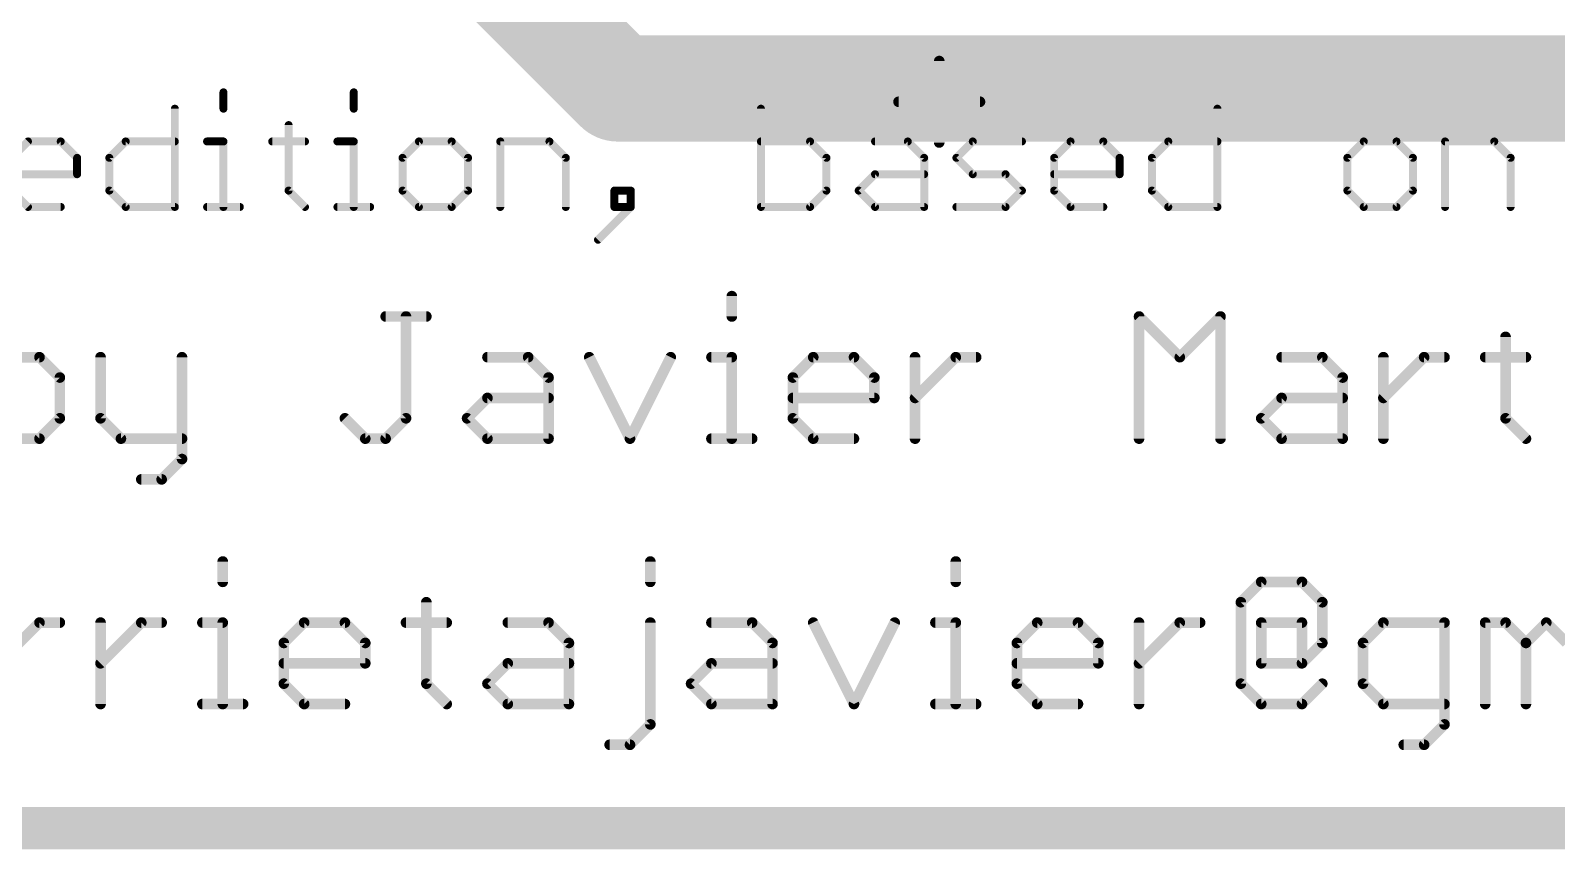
# Model space of a CAD drawing. Extents: x -15 to 99, y 4 to 73.
# Drawn here: x 9.94 to 24.54, y 3.61 to 11.44 of the extents above; entities that cross this region are included whole.
import ezdxf

# ---------------------------------------------------------------- set-up
doc = ezdxf.new("R2010")
doc.units = 0
for name, color, linetype in [('1', 22, 'CONTINUOUS'), ('112', 253, 'CONTINUOUS'), ('16', 175, 'CONTINUOUS'), ('20', 7, 'CONTINUOUS')]:
    doc.layers.add(name, color=color, linetype=linetype)

msp = doc.modelspace()

# ---------------------------------------------------------------- linework, layer by layer
at = {"layer": '1'}
for points, const_width in [([(15.5575, 10.8902), (10.4458, 16.002)], 1.016), ([(56.2293, 10.8902), (15.5575, 10.8902)], 1.016), ([(5.08, 3.81), (95.25, 3.81)], 0.4064)]:
    msp.add_lwpolyline(points, dxfattribs=dict(at, const_width=const_width))
at = {"layer": '1', "const_width": 0.508}
for points in [[(15.5575, 11.1442, 1), (15.5575, 10.6363)], [(15.3779, 10.7106, 1), (15.7371, 11.0699)]]:
    msp.add_lwpolyline(points, format="xyb", dxfattribs=at)
at = {"layer": '112'}
for points, const_width in [([(18.6345, 10.3732), (18.6345, 11.1528)], 0.1016), ([(11.7833, 10.8535), (11.7833, 10.6967)], 0.0762), ([(13.0307, 10.8535), (13.0307, 10.6967)], 0.0762), ([(18.2447, 10.763), (19.0243, 10.763)], 0.1016), ([(11.3181, 10.6967), (11.3181, 9.7561)], 0.0762), ([(16.9278, 10.6967), (16.9278, 9.7561)], 0.0762), ([(21.297, 10.6967), (21.297, 9.7561)], 0.0762), ([(12.407, 10.54), (12.407, 9.9129)], 0.0762), ([(9.7555, 10.2264), (9.9123, 10.3832)], 0.0762), ([(9.9123, 10.3832), (10.2258, 10.3832)], 0.0762), ([(10.2258, 10.3832), (10.3826, 10.2264)], 0.0762), ([(10.691, 10.2264), (10.8478, 10.3832)], 0.0762), ([(10.8478, 10.3832), (11.3181, 10.3832)], 0.0762), ([(11.6265, 10.3832), (11.7833, 10.3832)], 0.0762), ([(11.7833, 10.3832), (11.7833, 9.7561)], 0.0762), ([(12.2502, 10.3832), (12.5638, 10.3832)], 0.0762), ([(12.8739, 10.3832), (13.0307, 10.3832)], 0.0762), ([(13.0307, 10.3832), (13.0307, 9.7561)], 0.0762), ([(13.6543, 10.3832), (13.4976, 10.2264)], 0.0762), ([(13.9679, 10.3832), (13.6543, 10.3832)], 0.0762), ([(14.1246, 10.2264), (13.9679, 10.3832)], 0.0762), ([(14.4331, 9.7561), (14.4331, 10.3832)], 0.0762), ([(14.4331, 10.3832), (14.9034, 10.3832)], 0.0762), ([(14.9034, 10.3832), (15.0602, 10.2264)], 0.0762), ([(17.3981, 10.3832), (16.9278, 10.3832)], 0.0762), ([(17.5549, 10.2264), (17.3981, 10.3832)], 0.0762), ([(18.0201, 10.3832), (18.3336, 10.3832)], 0.0762), ([(18.3336, 10.3832), (18.4904, 10.2264)], 0.0762), ([(18.7988, 10.2264), (18.9556, 10.3832)], 0.0762), ([(18.9556, 10.3832), (19.4259, 10.3832)], 0.0762), ([(19.7344, 10.2264), (19.8911, 10.3832)], 0.0762), ([(19.8911, 10.3832), (20.2047, 10.3832)], 0.0762), ([(20.2047, 10.3832), (20.3614, 10.2264)], 0.0762), ([(20.6699, 10.2264), (20.8267, 10.3832)], 0.0762), ([(20.8267, 10.3832), (21.297, 10.3832)], 0.0762), ([(22.6977, 10.3832), (22.5409, 10.2264)], 0.0762), ([(23.0112, 10.3832), (22.6977, 10.3832)], 0.0762), ([(23.168, 10.2264), (23.0112, 10.3832)], 0.0762), ([(23.4764, 9.7561), (23.4764, 10.3832)], 0.0762), ([(23.4764, 10.3832), (23.9467, 10.3832)], 0.0762), ([(23.9467, 10.3832), (24.1035, 10.2264)], 0.0762), ([(10.3826, 10.2264), (10.3826, 10.0697)], 0.0762), ([(10.691, 9.9129), (10.691, 10.2264)], 0.0762), ([(13.4976, 10.2264), (13.4976, 9.9129)], 0.0762), ([(14.1246, 9.9129), (14.1246, 10.2264)], 0.0762), ([(15.0602, 10.2264), (15.0602, 9.7561)], 0.0762), ([(17.5549, 9.9129), (17.5549, 10.2264)], 0.0762), ([(18.4904, 10.2264), (18.4904, 9.7561)], 0.0762), ([(18.9556, 10.0697), (18.7988, 10.2264)], 0.0762), ([(19.7344, 9.9129), (19.7344, 10.2264)], 0.0762), ([(20.3614, 10.2264), (20.3614, 10.0697)], 0.0762), ([(20.6699, 9.9129), (20.6699, 10.2264)], 0.0762), ([(22.5409, 10.2264), (22.5409, 9.9129)], 0.0762), ([(23.168, 9.9129), (23.168, 10.2264)], 0.0762), ([(24.1035, 10.2264), (24.1035, 9.7561)], 0.0762), ([(10.3826, 10.0697), (9.7555, 10.0697)], 0.0762), ([(17.8633, 9.9129), (18.0201, 10.0697)], 0.0762), ([(18.0201, 10.0697), (18.4904, 10.0697)], 0.0762), ([(19.2691, 10.0697), (18.9556, 10.0697)], 0.0762), ([(19.4259, 9.9129), (19.2691, 10.0697)], 0.0762), ([(20.3614, 10.0697), (19.7344, 10.0697)], 0.0762), ([(9.9123, 9.7561), (9.7555, 9.9129)], 0.0762), ([(10.8478, 9.7561), (10.691, 9.9129)], 0.0762), ([(12.407, 9.9129), (12.5638, 9.7561)], 0.0762), ([(13.4976, 9.9129), (13.6543, 9.7561)], 0.0762), ([(13.9679, 9.7561), (14.1246, 9.9129)], 0.0762), ([(15.6821, 9.9129), (15.5254, 9.9129)], 0.0762), ([(15.5254, 9.9129), (15.5254, 9.7561)], 0.0762), ([(15.6821, 9.7561), (15.6821, 9.9129)], 0.0762), ([(17.3981, 9.7561), (17.5549, 9.9129)], 0.0762), ([(18.0201, 9.7561), (17.8633, 9.9129)], 0.0762), ([(19.2691, 9.7561), (19.4259, 9.9129)], 0.0762), ([(19.8911, 9.7561), (19.7344, 9.9129)], 0.0762), ([(20.8267, 9.7561), (20.6699, 9.9129)], 0.0762), ([(22.5409, 9.9129), (22.6977, 9.7561)], 0.0762), ([(23.0112, 9.7561), (23.168, 9.9129)], 0.0762), ([(10.2258, 9.7561), (9.9123, 9.7561)], 0.0762), ([(11.3181, 9.7561), (10.8478, 9.7561)], 0.0762), ([(11.6265, 9.7561), (11.9401, 9.7561)], 0.0762), ([(12.8739, 9.7561), (13.1874, 9.7561)], 0.0762), ([(13.6543, 9.7561), (13.9679, 9.7561)], 0.0762), ([(15.3686, 9.4426), (15.6821, 9.7561)], 0.0762), ([(15.5254, 9.7561), (15.6821, 9.7561)], 0.0762), ([(16.9278, 9.7561), (17.3981, 9.7561)], 0.0762), ([(18.4904, 9.7561), (18.0201, 9.7561)], 0.0762), ([(18.7988, 9.7561), (19.2691, 9.7561)], 0.0762), ([(20.2047, 9.7561), (19.8911, 9.7561)], 0.0762), ([(21.297, 9.7561), (20.8267, 9.7561)], 0.0762), ([(22.6977, 9.7561), (23.0112, 9.7561)], 0.0762), ([(16.6489, 8.903), (16.6489, 8.7081)], 0.1016), ([(13.3357, 8.7081), (13.7255, 8.7081)], 0.1016), ([(13.5306, 7.7336), (13.5306, 8.7081)], 0.1016), ([(20.5469, 7.5387), (20.5469, 8.7081)], 0.1016), ([(20.5469, 8.7081), (20.9367, 8.3183)], 0.1016), ([(20.9367, 8.3183), (21.3265, 8.7081)], 0.1016), ([(21.3265, 8.7081), (21.3265, 7.5387)], 0.1016), ([(24.0551, 8.5132), (24.0551, 7.7336)], 0.1016), ([(10.0224, 8.3183), (9.4377, 8.3183)], 0.1016), ([(10.2173, 8.1234), (10.0224, 8.3183)], 0.1016), ([(10.6071, 8.3183), (10.6071, 7.7336)], 0.1016), ([(11.3867, 8.3183), (11.3867, 7.3438)], 0.1016), ([(14.3102, 8.3183), (14.7, 8.3183)], 0.1016), ([(14.7, 8.3183), (14.8949, 8.1234)], 0.1016), ([(15.2847, 8.3183), (15.6745, 7.5387)], 0.1016), ([(15.6745, 7.5387), (16.0643, 8.3183)], 0.1016), ([(16.4541, 8.3183), (16.6489, 8.3183)], 0.1016), ([(16.6489, 8.3183), (16.6489, 7.5387)], 0.1016), ([(17.2337, 8.1234), (17.4285, 8.3183)], 0.1016), ([(17.4285, 8.3183), (17.8183, 8.3183)], 0.1016), ([(17.8183, 8.3183), (18.0132, 8.1234)], 0.1016), ([(18.403, 7.5387), (18.403, 8.3183)], 0.1016), ([(18.403, 7.9285), (18.7928, 8.3183)], 0.1016), ([(18.7928, 8.3183), (18.9877, 8.3183)], 0.1016), ([(21.9112, 8.3183), (22.301, 8.3183)], 0.1016), ([(22.301, 8.3183), (22.4959, 8.1234)], 0.1016), ([(22.8857, 7.5387), (22.8857, 8.3183)], 0.1016), ([(22.8857, 7.9285), (23.2755, 8.3183)], 0.1016), ([(23.2755, 8.3183), (23.4704, 8.3183)], 0.1016), ([(23.8602, 8.3183), (24.25, 8.3183)], 0.1016), ([(10.2173, 7.7336), (10.2173, 8.1234)], 0.1016), ([(14.8949, 8.1234), (14.8949, 7.5387)], 0.1016), ([(17.2337, 7.7336), (17.2337, 8.1234)], 0.1016), ([(18.0132, 8.1234), (18.0132, 7.9285)], 0.1016), ([(22.4959, 8.1234), (22.4959, 7.5387)], 0.1016), ([(14.1153, 7.7336), (14.3102, 7.9285)], 0.1016), ([(14.3102, 7.9285), (14.8949, 7.9285)], 0.1016), ([(18.0132, 7.9285), (17.2337, 7.9285)], 0.1016), ([(21.7163, 7.7336), (21.9112, 7.9285)], 0.1016), ([(21.9112, 7.9285), (22.4959, 7.9285)], 0.1016), ([(10.0224, 7.5387), (10.2173, 7.7336)], 0.1016), ([(10.6071, 7.7336), (10.802, 7.5387)], 0.1016), ([(12.9459, 7.7336), (13.1408, 7.5387)], 0.1016), ([(13.3357, 7.5387), (13.5306, 7.7336)], 0.1016), ([(14.3102, 7.5387), (14.1153, 7.7336)], 0.1016), ([(17.4285, 7.5387), (17.2337, 7.7336)], 0.1016), ([(21.9112, 7.5387), (21.7163, 7.7336)], 0.1016), ([(24.0551, 7.7336), (24.25, 7.5387)], 0.1016), ([(9.4377, 7.5387), (10.0224, 7.5387)], 0.1016), ([(10.802, 7.5387), (11.3867, 7.5387)], 0.1016), ([(13.1408, 7.5387), (13.3357, 7.5387)], 0.1016), ([(14.8949, 7.5387), (14.3102, 7.5387)], 0.1016), ([(16.4541, 7.5387), (16.8438, 7.5387)], 0.1016), ([(17.8183, 7.5387), (17.4285, 7.5387)], 0.1016), ([(22.4959, 7.5387), (21.9112, 7.5387)], 0.1016), ([(11.3867, 7.3438), (11.1918, 7.1489)], 0.1016), ([(11.1918, 7.1489), (10.9969, 7.1489)], 0.1016), ([(11.7765, 6.363), (11.7765, 6.1681)], 0.1016), ([(15.8693, 6.363), (15.8693, 6.1681)], 0.1016), ([(18.7928, 6.363), (18.7928, 6.1681)], 0.1016), ([(21.5214, 5.9732), (21.7163, 6.1681)], 0.1016), ([(21.7163, 6.1681), (22.1061, 6.1681)], 0.1016), ([(22.1061, 6.1681), (22.301, 5.9732)], 0.1016), ([(13.7255, 5.9732), (13.7255, 5.1936)], 0.1016), ([(21.5214, 5.1936), (21.5214, 5.9732)], 0.1016), ([(22.301, 5.9732), (22.301, 5.5834)], 0.1016), ([(9.6326, 5.3885), (10.0224, 5.7783)], 0.1016), ([(10.0224, 5.7783), (10.2173, 5.7783)], 0.1016), ([(10.6071, 4.9987), (10.6071, 5.7783)], 0.1016), ([(10.6071, 5.3885), (10.9969, 5.7783)], 0.1016), ([(10.9969, 5.7783), (11.1918, 5.7783)], 0.1016), ([(11.5816, 5.7783), (11.7765, 5.7783)], 0.1016), ([(11.7765, 5.7783), (11.7765, 4.9987)], 0.1016), ([(12.3612, 5.5834), (12.5561, 5.7783)], 0.1016), ([(12.5561, 5.7783), (12.9459, 5.7783)], 0.1016), ([(12.9459, 5.7783), (13.1408, 5.5834)], 0.1016), ([(13.5306, 5.7783), (13.9204, 5.7783)], 0.1016), ([(14.5051, 5.7783), (14.8948, 5.7783)], 0.1016), ([(14.8948, 5.7783), (15.0898, 5.5834)], 0.1016), ([(15.8693, 4.8038), (15.8693, 5.7783)], 0.1016), ([(16.454, 5.7783), (16.8438, 5.7783)], 0.1016), ([(16.8438, 5.7783), (17.0387, 5.5834)], 0.1016), ([(17.4285, 5.7783), (17.8183, 4.9987)], 0.1016), ([(17.8183, 4.9987), (18.2081, 5.7783)], 0.1016), ([(18.5979, 5.7783), (18.7928, 5.7783)], 0.1016), ([(18.7928, 5.7783), (18.7928, 4.9987)], 0.1016), ([(19.3775, 5.5834), (19.5724, 5.7783)], 0.1016), ([(19.5724, 5.7783), (19.9622, 5.7783)], 0.1016), ([(19.9622, 5.7783), (20.1571, 5.5834)], 0.1016), ([(20.5469, 4.9987), (20.5469, 5.7783)], 0.1016), ([(20.5469, 5.3885), (20.9367, 5.7783)], 0.1016), ([(20.9367, 5.7783), (21.1316, 5.7783)], 0.1016), ([(21.7163, 5.3885), (21.7163, 5.7783)], 0.1016), ([(21.7163, 5.7783), (22.1061, 5.7783)], 0.1016), ([(22.1061, 5.7783), (22.1061, 5.3885)], 0.1016), ([(22.8857, 5.7783), (22.6908, 5.5834)], 0.1016), ([(23.4704, 5.7783), (22.8857, 5.7783)], 0.1016), ([(23.4704, 4.8038), (23.4704, 5.7783)], 0.1016), ([(23.8602, 4.9987), (23.8602, 5.7783)], 0.1016), ([(23.8602, 5.7783), (24.0551, 5.7783)], 0.1016), ([(24.0551, 5.7783), (24.25, 5.5834)], 0.1016), ([(24.25, 5.5834), (24.4449, 5.7783)], 0.1016), ([(24.4449, 5.7783), (24.6398, 5.5834)], 0.1016), ([(12.3612, 5.1936), (12.3612, 5.5834)], 0.1016), ([(13.1408, 5.5834), (13.1408, 5.3885)], 0.1016), ([(15.0898, 5.5834), (15.0898, 4.9987)], 0.1016), ([(17.0387, 5.5834), (17.0387, 4.9987)], 0.1016), ([(19.3775, 5.1936), (19.3775, 5.5834)], 0.1016), ([(20.1571, 5.5834), (20.1571, 5.3885)], 0.1016), ([(22.301, 5.5834), (22.1061, 5.3885)], 0.1016), ([(22.6908, 5.5834), (22.6908, 5.1936)], 0.1016), ([(24.25, 5.5834), (24.25, 4.9987)], 0.1016), ([(13.1408, 5.3885), (12.3612, 5.3885)], 0.1016), ([(14.3102, 5.1936), (14.5051, 5.3885)], 0.1016), ([(14.5051, 5.3885), (15.0898, 5.3885)], 0.1016), ([(16.2591, 5.1936), (16.454, 5.3885)], 0.1016), ([(16.454, 5.3885), (17.0387, 5.3885)], 0.1016), ([(20.1571, 5.3885), (19.3775, 5.3885)], 0.1016), ([(22.1061, 5.3885), (21.7163, 5.3885)], 0.1016), ([(12.5561, 4.9987), (12.3612, 5.1936)], 0.1016), ([(13.7255, 5.1936), (13.9204, 4.9987)], 0.1016), ([(14.5051, 4.9987), (14.3102, 5.1936)], 0.1016), ([(16.454, 4.9987), (16.2591, 5.1936)], 0.1016), ([(19.5724, 4.9987), (19.3775, 5.1936)], 0.1016), ([(21.7163, 4.9987), (21.5214, 5.1936)], 0.1016), ([(22.301, 5.1936), (22.1061, 4.9987)], 0.1016), ([(22.6908, 5.1936), (22.8857, 4.9987)], 0.1016), ([(11.5816, 4.9987), (11.9714, 4.9987)], 0.1016), ([(12.9459, 4.9987), (12.5561, 4.9987)], 0.1016), ([(15.0898, 4.9987), (14.5051, 4.9987)], 0.1016), ([(17.0387, 4.9987), (16.454, 4.9987)], 0.1016), ([(18.5979, 4.9987), (18.9877, 4.9987)], 0.1016), ([(19.9622, 4.9987), (19.5724, 4.9987)], 0.1016), ([(22.1061, 4.9987), (21.7163, 4.9987)], 0.1016), ([(22.8857, 4.9987), (23.4704, 4.9987)], 0.1016), ([(15.6744, 4.6089), (15.8693, 4.8038)], 0.1016), ([(23.2755, 4.6089), (23.4704, 4.8038)], 0.1016), ([(15.4796, 4.6089), (15.6744, 4.6089)], 0.1016), ([(23.0806, 4.6089), (23.2755, 4.6089)], 0.1016)]:
    msp.add_lwpolyline(points, dxfattribs=dict(at, const_width=const_width))
for points, const_width in [([(18.6599, 11.1528, 1), (18.6091, 11.1528)], 0.0508), ([(11.8024, 10.8535, 1), (11.7643, 10.8535)], 0.0381), ([(13.0497, 10.8535, 1), (13.0116, 10.8535)], 0.0381), ([(18.2447, 10.7884, 1), (18.2447, 10.7376)], 0.0508), ([(19.0243, 10.7376, 1), (19.0243, 10.7884)], 0.0508), ([(11.3371, 10.6967, 1), (11.299, 10.6967)], 0.0381), ([(11.7643, 10.6967, 1), (11.8024, 10.6967)], 0.0381), ([(13.0116, 10.6967, 1), (13.0497, 10.6967)], 0.0381), ([(16.9469, 10.6967, 1), (16.9088, 10.6967)], 0.0381), ([(21.316, 10.6967, 1), (21.2779, 10.6967)], 0.0381), ([(12.426, 10.54, 1), (12.3879, 10.54)], 0.0381), ([(9.9257, 10.3697, 1), (9.8988, 10.3967)], 0.0381), ([(10.2393, 10.3967, 1), (10.2123, 10.3697)], 0.0381), ([(10.2258, 10.3642, 1), (10.2258, 10.4023)], 0.0381), ([(10.8478, 10.4023, 1), (10.8478, 10.3642)], 0.0381), ([(10.8613, 10.3697, 1), (10.8343, 10.3967)], 0.0381), ([(11.3181, 10.3642, 1), (11.3181, 10.4023)], 0.0381), ([(11.6265, 10.4023, 1), (11.6265, 10.3642)], 0.0381), ([(11.8024, 10.3832, 1), (11.7643, 10.3832)], 0.0381), ([(11.7833, 10.3642, 1), (11.7833, 10.4023)], 0.0381), ([(12.2502, 10.4023, 1), (12.2502, 10.3642)], 0.0381), ([(12.5638, 10.3642, 1), (12.5638, 10.4023)], 0.0381), ([(12.8739, 10.4023, 1), (12.8739, 10.3642)], 0.0381), ([(13.0497, 10.3832, 1), (13.0116, 10.3832)], 0.0381), ([(13.0307, 10.3642, 1), (13.0307, 10.4023)], 0.0381), ([(13.6543, 10.4023, 1), (13.6543, 10.3642)], 0.0381), ([(13.6678, 10.3697, 1), (13.6409, 10.3967)], 0.0381), ([(13.9813, 10.3967, 1), (13.9544, 10.3697)], 0.0381), ([(13.9679, 10.3642, 1), (13.9679, 10.4023)], 0.0381), ([(14.4521, 10.3832, 1), (14.414, 10.3832)], 0.0381), ([(14.4331, 10.4023, 1), (14.4331, 10.3642)], 0.0381), ([(14.9169, 10.3967, 1), (14.8899, 10.3697)], 0.0381), ([(14.9034, 10.3642, 1), (14.9034, 10.4023)], 0.0381), ([(16.9278, 10.4023, 1), (16.9278, 10.3642)], 0.0381), ([(17.4116, 10.3967, 1), (17.3846, 10.3697)], 0.0381), ([(17.3981, 10.3642, 1), (17.3981, 10.4023)], 0.0381), ([(18.0201, 10.4023, 1), (18.0201, 10.3642)], 0.0381), ([(18.3471, 10.3967, 1), (18.3202, 10.3697)], 0.0381), ([(18.3336, 10.3642, 1), (18.3336, 10.4023)], 0.0381), ([(18.6091, 10.3732, 1), (18.6599, 10.3732)], 0.0508), ([(18.9556, 10.4023, 1), (18.9556, 10.3642)], 0.0381), ([(18.9691, 10.3697, 1), (18.9421, 10.3967)], 0.0381), ([(19.4259, 10.3642, 1), (19.4259, 10.4023)], 0.0381), ([(19.8911, 10.4023, 1), (19.8911, 10.3642)], 0.0381), ([(19.9046, 10.3697, 1), (19.8777, 10.3967)], 0.0381), ([(20.2181, 10.3967, 1), (20.1912, 10.3697)], 0.0381), ([(20.2047, 10.3642, 1), (20.2047, 10.4023)], 0.0381), ([(20.8267, 10.4023, 1), (20.8267, 10.3642)], 0.0381), ([(20.8401, 10.3697, 1), (20.8132, 10.3967)], 0.0381), ([(21.297, 10.3642, 1), (21.297, 10.4023)], 0.0381), ([(22.6977, 10.4023, 1), (22.6977, 10.3642)], 0.0381), ([(22.7112, 10.3697, 1), (22.6842, 10.3967)], 0.0381), ([(23.0247, 10.3967, 1), (22.9978, 10.3697)], 0.0381), ([(23.0112, 10.3642, 1), (23.0112, 10.4023)], 0.0381), ([(23.4764, 10.4023, 1), (23.4764, 10.3642)], 0.0381), ([(23.4955, 10.3832, 1), (23.4574, 10.3832)], 0.0381), ([(23.9602, 10.3967, 1), (23.9333, 10.3697)], 0.0381), ([(23.9467, 10.3642, 1), (23.9467, 10.4023)], 0.0381), ([(10.4016, 10.2264, 1), (10.3635, 10.2264)], 0.0381), ([(10.3691, 10.213, 1), (10.396, 10.2399)], 0.0381), ([(10.7101, 10.2264, 1), (10.672, 10.2264)], 0.0381), ([(10.6776, 10.2399, 1), (10.7045, 10.213)], 0.0381), ([(13.5166, 10.2264, 1), (13.4785, 10.2264)], 0.0381), ([(13.4841, 10.2399, 1), (13.511, 10.213)], 0.0381), ([(14.1437, 10.2264, 1), (14.1056, 10.2264)], 0.0381), ([(14.1112, 10.213, 1), (14.1381, 10.2399)], 0.0381), ([(15.0792, 10.2264, 1), (15.0411, 10.2264)], 0.0381), ([(15.0467, 10.213, 1), (15.0736, 10.2399)], 0.0381), ([(17.5739, 10.2264, 1), (17.5358, 10.2264)], 0.0381), ([(17.5414, 10.213, 1), (17.5683, 10.2399)], 0.0381), ([(18.5094, 10.2264, 1), (18.4713, 10.2264)], 0.0381), ([(18.4769, 10.213, 1), (18.5039, 10.2399)], 0.0381), ([(18.8123, 10.2399, 1), (18.7854, 10.213)], 0.0381), ([(18.7854, 10.2399, 1), (18.8123, 10.213)], 0.0381), ([(19.7534, 10.2264, 1), (19.7153, 10.2264)], 0.0381), ([(19.7209, 10.2399, 1), (19.7478, 10.213)], 0.0381), ([(20.3805, 10.2264, 1), (20.3424, 10.2264)], 0.0381), ([(20.348, 10.213, 1), (20.3749, 10.2399)], 0.0381), ([(20.6889, 10.2264, 1), (20.6508, 10.2264)], 0.0381), ([(20.6564, 10.2399, 1), (20.6834, 10.213)], 0.0381), ([(22.56, 10.2264, 1), (22.5219, 10.2264)], 0.0381), ([(22.5275, 10.2399, 1), (22.5544, 10.213)], 0.0381), ([(23.187, 10.2264, 1), (23.1489, 10.2264)], 0.0381), ([(23.1545, 10.213, 1), (23.1815, 10.2399)], 0.0381), ([(24.1226, 10.2264, 1), (24.0845, 10.2264)], 0.0381), ([(24.09, 10.213, 1), (24.117, 10.2399)], 0.0381), ([(10.3635, 10.0697, 1), (10.4016, 10.0697)], 0.0381), ([(10.3826, 10.0506, 1), (10.3826, 10.0887)], 0.0381), ([(18.0201, 10.0887, 1), (18.0201, 10.0506)], 0.0381), ([(18.0336, 10.0562, 1), (18.0066, 10.0831)], 0.0381), ([(18.4904, 10.0506, 1), (18.4904, 10.0887)], 0.0381), ([(18.9556, 10.0887, 1), (18.9556, 10.0506)], 0.0381), ([(18.9421, 10.0562, 1), (18.9691, 10.0831)], 0.0381), ([(19.2826, 10.0831, 1), (19.2557, 10.0562)], 0.0381), ([(19.2691, 10.0506, 1), (19.2691, 10.0887)], 0.0381), ([(19.7344, 10.0887, 1), (19.7344, 10.0506)], 0.0381), ([(20.3424, 10.0697, 1), (20.3805, 10.0697)], 0.0381), ([(20.3614, 10.0506, 1), (20.3614, 10.0887)], 0.0381), ([(10.7045, 9.9264, 1), (10.6776, 9.8994)], 0.0381), ([(10.672, 9.9129, 1), (10.7101, 9.9129)], 0.0381), ([(12.4205, 9.9264, 1), (12.3935, 9.8994)], 0.0381), ([(12.3879, 9.9129, 1), (12.426, 9.9129)], 0.0381), ([(13.511, 9.9264, 1), (13.4841, 9.8994)], 0.0381), ([(13.4785, 9.9129, 1), (13.5166, 9.9129)], 0.0381), ([(14.1056, 9.9129, 1), (14.1437, 9.9129)], 0.0381), ([(14.1381, 9.8994, 1), (14.1112, 9.9264)], 0.0381), ([(15.5444, 9.9129, 1), (15.5063, 9.9129)], 0.0381), ([(15.5254, 9.932, 1), (15.5254, 9.8939)], 0.0381), ([(15.7012, 9.9129, 1), (15.6631, 9.9129)], 0.0381), ([(15.6821, 9.8939, 1), (15.6821, 9.932)], 0.0381), ([(17.5358, 9.9129, 1), (17.5739, 9.9129)], 0.0381), ([(17.5683, 9.8994, 1), (17.5414, 9.9264)], 0.0381), ([(17.8768, 9.9264, 1), (17.8499, 9.8994)], 0.0381), ([(17.8499, 9.9264, 1), (17.8768, 9.8994)], 0.0381), ([(19.4394, 9.8994, 1), (19.4124, 9.9264)], 0.0381), ([(19.4124, 9.8994, 1), (19.4394, 9.9264)], 0.0381), ([(19.7478, 9.9264, 1), (19.7209, 9.8994)], 0.0381), ([(19.7153, 9.9129, 1), (19.7534, 9.9129)], 0.0381), ([(20.6834, 9.9264, 1), (20.6564, 9.8994)], 0.0381), ([(20.6508, 9.9129, 1), (20.6889, 9.9129)], 0.0381), ([(22.5544, 9.9264, 1), (22.5275, 9.8994)], 0.0381), ([(22.5219, 9.9129, 1), (22.56, 9.9129)], 0.0381), ([(23.1489, 9.9129, 1), (23.187, 9.9129)], 0.0381), ([(23.1815, 9.8994, 1), (23.1545, 9.9264)], 0.0381), ([(9.8988, 9.7427, 1), (9.9257, 9.7696)], 0.0381), ([(10.2258, 9.7371, 1), (10.2258, 9.7752)], 0.0381), ([(10.8478, 9.7752, 1), (10.8478, 9.7371)], 0.0381), ([(10.8343, 9.7427, 1), (10.8613, 9.7696)], 0.0381), ([(11.3181, 9.7371, 1), (11.3181, 9.7752)], 0.0381), ([(11.6265, 9.7752, 1), (11.6265, 9.7371)], 0.0381), ([(11.9401, 9.7371, 1), (11.9401, 9.7752)], 0.0381), ([(12.5503, 9.7427, 1), (12.5772, 9.7696)], 0.0381), ([(12.8739, 9.7752, 1), (12.8739, 9.7371)], 0.0381), ([(13.1874, 9.7371, 1), (13.1874, 9.7752)], 0.0381), ([(13.6543, 9.7752, 1), (13.6543, 9.7371)], 0.0381), ([(13.6409, 9.7427, 1), (13.6678, 9.7696)], 0.0381), ([(13.9544, 9.7696, 1), (13.9813, 9.7427)], 0.0381), ([(13.9679, 9.7371, 1), (13.9679, 9.7752)], 0.0381), ([(15.5254, 9.7752, 1), (15.5254, 9.7371)], 0.0381), ([(15.6956, 9.7427, 1), (15.6687, 9.7696)], 0.0381), ([(15.6821, 9.7371, 1), (15.6821, 9.7752)], 0.0381), ([(16.9278, 9.7752, 1), (16.9278, 9.7371)], 0.0381), ([(17.3846, 9.7696, 1), (17.4116, 9.7427)], 0.0381), ([(17.3981, 9.7371, 1), (17.3981, 9.7752)], 0.0381), ([(18.0201, 9.7752, 1), (18.0201, 9.7371)], 0.0381), ([(18.0066, 9.7427, 1), (18.0336, 9.7696)], 0.0381), ([(18.4904, 9.7371, 1), (18.4904, 9.7752)], 0.0381), ([(18.7988, 9.7752, 1), (18.7988, 9.7371)], 0.0381), ([(19.2557, 9.7696, 1), (19.2826, 9.7427)], 0.0381), ([(19.2691, 9.7371, 1), (19.2691, 9.7752)], 0.0381), ([(19.8911, 9.7752, 1), (19.8911, 9.7371)], 0.0381), ([(19.8777, 9.7427, 1), (19.9046, 9.7696)], 0.0381), ([(20.2047, 9.7371, 1), (20.2047, 9.7752)], 0.0381), ([(20.8267, 9.7752, 1), (20.8267, 9.7371)], 0.0381), ([(20.8132, 9.7427, 1), (20.8401, 9.7696)], 0.0381), ([(21.297, 9.7371, 1), (21.297, 9.7752)], 0.0381), ([(22.6977, 9.7752, 1), (22.6977, 9.7371)], 0.0381), ([(22.6842, 9.7427, 1), (22.7112, 9.7696)], 0.0381), ([(22.9978, 9.7696, 1), (23.0247, 9.7427)], 0.0381), ([(23.0112, 9.7371, 1), (23.0112, 9.7752)], 0.0381), ([(11.299, 9.7561, 1), (11.3371, 9.7561)], 0.0381), ([(11.7643, 9.7561, 1), (11.8024, 9.7561)], 0.0381), ([(13.0116, 9.7561, 1), (13.0497, 9.7561)], 0.0381), ([(14.414, 9.7561, 1), (14.4521, 9.7561)], 0.0381), ([(15.0411, 9.7561, 1), (15.0792, 9.7561)], 0.0381), ([(15.5063, 9.7561, 1), (15.5444, 9.7561)], 0.0381), ([(15.6631, 9.7561, 1), (15.7012, 9.7561)], 0.0381), ([(16.9088, 9.7561, 1), (16.9469, 9.7561)], 0.0381), ([(18.4713, 9.7561, 1), (18.5094, 9.7561)], 0.0381), ([(21.2779, 9.7561, 1), (21.316, 9.7561)], 0.0381), ([(23.4574, 9.7561, 1), (23.4955, 9.7561)], 0.0381), ([(24.0845, 9.7561, 1), (24.1226, 9.7561)], 0.0381), ([(15.3551, 9.4561, 1), (15.3821, 9.4291)], 0.0381), ([(16.6744, 8.903, 1), (16.6235, 8.903)], 0.0508), ([(13.3357, 8.7335, 1), (13.3357, 8.6827)], 0.0508), ([(13.556, 8.7081, 1), (13.5052, 8.7081)], 0.0508), ([(13.7255, 8.6827, 1), (13.7255, 8.7335)], 0.0508), ([(16.6235, 8.7081, 1), (16.6744, 8.7081)], 0.0508), ([(20.5723, 8.7081, 1), (20.5215, 8.7081)], 0.0508), ([(20.5649, 8.7261, 1), (20.529, 8.6902)], 0.0508), ([(21.3519, 8.7081, 1), (21.3011, 8.7081)], 0.0508), ([(21.3445, 8.6902, 1), (21.3086, 8.7261)], 0.0508), ([(24.0805, 8.5132, 1), (24.0297, 8.5132)], 0.0508), ([(10.0403, 8.3363, 1), (10.0044, 8.3004)], 0.0508), ([(10.0224, 8.2929, 1), (10.0224, 8.3437)], 0.0508), ([(10.6325, 8.3183, 1), (10.5817, 8.3183)], 0.0508), ([(11.4121, 8.3183, 1), (11.3613, 8.3183)], 0.0508), ([(14.3102, 8.3437, 1), (14.3102, 8.2929)], 0.0508), ([(14.7179, 8.3363, 1), (14.682, 8.3004)], 0.0508), ([(14.7, 8.2929, 1), (14.7, 8.3437)], 0.0508), ([(15.3074, 8.3297, 1), (15.2619, 8.307)], 0.0508), ([(16.087, 8.307, 1), (16.0415, 8.3297)], 0.0508), ([(16.4541, 8.3437, 1), (16.4541, 8.2929)], 0.0508), ([(16.6744, 8.3183, 1), (16.6235, 8.3183)], 0.0508), ([(16.6489, 8.2929, 1), (16.6489, 8.3437)], 0.0508), ([(17.4285, 8.3437, 1), (17.4285, 8.2929)], 0.0508), ([(17.4465, 8.3004, 1), (17.4106, 8.3363)], 0.0508), ([(17.8363, 8.3363, 1), (17.8004, 8.3004)], 0.0508), ([(17.8183, 8.2929, 1), (17.8183, 8.3437)], 0.0508), ([(18.4284, 8.3183, 1), (18.3776, 8.3183)], 0.0508), ([(18.7928, 8.3437, 1), (18.7928, 8.2929)], 0.0508), ([(18.8108, 8.3004, 1), (18.7749, 8.3363)], 0.0508), ([(18.9877, 8.2929, 1), (18.9877, 8.3437)], 0.0508), ([(20.9188, 8.3363, 1), (20.9547, 8.3004)], 0.0508), ([(20.9188, 8.3004, 1), (20.9547, 8.3363)], 0.0508), ([(21.9112, 8.3437, 1), (21.9112, 8.2929)], 0.0508), ([(22.319, 8.3363, 1), (22.2831, 8.3004)], 0.0508), ([(22.301, 8.2929, 1), (22.301, 8.3437)], 0.0508), ([(22.9111, 8.3183, 1), (22.8603, 8.3183)], 0.0508), ([(23.2755, 8.3437, 1), (23.2755, 8.2929)], 0.0508), ([(23.2935, 8.3004, 1), (23.2576, 8.3363)], 0.0508), ([(23.4704, 8.2929, 1), (23.4704, 8.3437)], 0.0508), ([(23.8602, 8.3437, 1), (23.8602, 8.2929)], 0.0508), ([(24.25, 8.2929, 1), (24.25, 8.3437)], 0.0508), ([(10.2427, 8.1234, 1), (10.1919, 8.1234)], 0.0508), ([(10.1993, 8.1055, 1), (10.2352, 8.1414)], 0.0508), ([(14.9203, 8.1234, 1), (14.8695, 8.1234)], 0.0508), ([(14.8769, 8.1055, 1), (14.9128, 8.1414)], 0.0508), ([(17.2591, 8.1234, 1), (17.2082, 8.1234)], 0.0508), ([(17.2157, 8.1414, 1), (17.2516, 8.1055)], 0.0508), ([(18.0386, 8.1234, 1), (17.9878, 8.1234)], 0.0508), ([(17.9953, 8.1055, 1), (18.0312, 8.1414)], 0.0508), ([(22.5213, 8.1234, 1), (22.4705, 8.1234)], 0.0508), ([(22.478, 8.1055, 1), (22.5139, 8.1414)], 0.0508), ([(14.3102, 7.9539, 1), (14.3102, 7.9031)], 0.0508), ([(14.3281, 7.9106, 1), (14.2922, 7.9465)], 0.0508), ([(14.8949, 7.9031, 1), (14.8949, 7.9539)], 0.0508), ([(17.2337, 7.9539, 1), (17.2337, 7.9031)], 0.0508), ([(17.9878, 7.9285, 1), (18.0386, 7.9285)], 0.0508), ([(18.0132, 7.9031, 1), (18.0132, 7.9539)], 0.0508), ([(18.3851, 7.9465, 1), (18.421, 7.9106)], 0.0508), ([(21.9112, 7.9539, 1), (21.9112, 7.9031)], 0.0508), ([(21.9292, 7.9106, 1), (21.8933, 7.9465)], 0.0508), ([(22.4959, 7.9031, 1), (22.4959, 7.9539)], 0.0508), ([(22.8678, 7.9465, 1), (22.9037, 7.9106)], 0.0508), ([(10.1919, 7.7336, 1), (10.2427, 7.7336)], 0.0508), ([(10.2352, 7.7157, 1), (10.1993, 7.7516)], 0.0508), ([(10.625, 7.7516, 1), (10.5891, 7.7157)], 0.0508), ([(10.5817, 7.7336, 1), (10.6325, 7.7336)], 0.0508), ([(12.9638, 7.7516, 1), (12.9279, 7.7157)], 0.0508), ([(13.5052, 7.7336, 1), (13.556, 7.7336)], 0.0508), ([(13.5485, 7.7157, 1), (13.5126, 7.7516)], 0.0508), ([(14.1332, 7.7516, 1), (14.0973, 7.7157)], 0.0508), ([(14.0973, 7.7516, 1), (14.1332, 7.7157)], 0.0508), ([(17.2082, 7.7336, 1), (17.2591, 7.7336)], 0.0508), ([(17.2516, 7.7516, 1), (17.2157, 7.7157)], 0.0508), ([(21.7343, 7.7516, 1), (21.6984, 7.7157)], 0.0508), ([(21.6984, 7.7516, 1), (21.7343, 7.7157)], 0.0508), ([(24.0297, 7.7336, 1), (24.0805, 7.7336)], 0.0508), ([(24.0731, 7.7516, 1), (24.0372, 7.7157)], 0.0508), ([(10.0044, 7.5567, 1), (10.0403, 7.5208)], 0.0508), ([(10.0224, 7.5133, 1), (10.0224, 7.5641)], 0.0508), ([(10.802, 7.5641, 1), (10.802, 7.5133)], 0.0508), ([(10.784, 7.5208, 1), (10.8199, 7.5567)], 0.0508), ([(11.3867, 7.5133, 1), (11.3867, 7.5641)], 0.0508), ([(13.1408, 7.5641, 1), (13.1408, 7.5133)], 0.0508), ([(13.1228, 7.5208, 1), (13.1587, 7.5567)], 0.0508), ([(13.3177, 7.5567, 1), (13.3536, 7.5208)], 0.0508), ([(13.3357, 7.5133, 1), (13.3357, 7.5641)], 0.0508), ([(14.3102, 7.5641, 1), (14.3102, 7.5133)], 0.0508), ([(14.2922, 7.5208, 1), (14.3281, 7.5567)], 0.0508), ([(14.8695, 7.5387, 1), (14.9203, 7.5387)], 0.0508), ([(14.8949, 7.5133, 1), (14.8949, 7.5641)], 0.0508), ([(15.6517, 7.5501, 1), (15.6972, 7.5274)], 0.0508), ([(15.6517, 7.5274, 1), (15.6972, 7.5501)], 0.0508), ([(16.4541, 7.5641, 1), (16.4541, 7.5133)], 0.0508), ([(16.6235, 7.5387, 1), (16.6744, 7.5387)], 0.0508), ([(16.8438, 7.5133, 1), (16.8438, 7.5641)], 0.0508), ([(17.4285, 7.5641, 1), (17.4285, 7.5133)], 0.0508), ([(17.4106, 7.5208, 1), (17.4465, 7.5567)], 0.0508), ([(17.8183, 7.5133, 1), (17.8183, 7.5641)], 0.0508), ([(18.3776, 7.5387, 1), (18.4284, 7.5387)], 0.0508), ([(20.5215, 7.5387, 1), (20.5723, 7.5387)], 0.0508), ([(21.3011, 7.5387, 1), (21.3519, 7.5387)], 0.0508), ([(21.9112, 7.5641, 1), (21.9112, 7.5133)], 0.0508), ([(21.8933, 7.5208, 1), (21.9292, 7.5567)], 0.0508), ([(22.4705, 7.5387, 1), (22.5213, 7.5387)], 0.0508), ([(22.4959, 7.5133, 1), (22.4959, 7.5641)], 0.0508), ([(22.8603, 7.5387, 1), (22.9111, 7.5387)], 0.0508), ([(24.2321, 7.5208, 1), (24.268, 7.5567)], 0.0508), ([(11.3613, 7.3438, 1), (11.4121, 7.3438)], 0.0508), ([(11.4046, 7.3259, 1), (11.3687, 7.3618)], 0.0508), ([(10.9969, 7.1743, 1), (10.9969, 7.1235)], 0.0508), ([(11.1738, 7.1669, 1), (11.2097, 7.131)], 0.0508), ([(11.1918, 7.1235, 1), (11.1918, 7.1743)], 0.0508), ([(11.8019, 6.363, 1), (11.7511, 6.363)], 0.0508), ([(15.8947, 6.363, 1), (15.8439, 6.363)], 0.0508), ([(18.8182, 6.363, 1), (18.7674, 6.363)], 0.0508), ([(11.7511, 6.1681, 1), (11.8019, 6.1681)], 0.0508), ([(15.8439, 6.1681, 1), (15.8947, 6.1681)], 0.0508), ([(18.7674, 6.1681, 1), (18.8182, 6.1681)], 0.0508), ([(21.7163, 6.1935, 1), (21.7163, 6.1427)], 0.0508), ([(21.7343, 6.1502, 1), (21.6984, 6.1861)], 0.0508), ([(22.1241, 6.1861, 1), (22.0882, 6.1502)], 0.0508), ([(22.1061, 6.1427, 1), (22.1061, 6.1935)], 0.0508), ([(13.7509, 5.9732, 1), (13.7001, 5.9732)], 0.0508), ([(21.5468, 5.9732, 1), (21.496, 5.9732)], 0.0508), ([(21.5035, 5.9912, 1), (21.5394, 5.9553)], 0.0508), ([(22.3264, 5.9732, 1), (22.2756, 5.9732)], 0.0508), ([(22.2831, 5.9553, 1), (22.319, 5.9912)], 0.0508), ([(10.0224, 5.8037, 1), (10.0224, 5.7529)], 0.0508), ([(10.0403, 5.7604, 1), (10.0044, 5.7963)], 0.0508), ([(10.2173, 5.7529, 1), (10.2173, 5.8037)], 0.0508), ([(10.6325, 5.7783, 1), (10.5817, 5.7783)], 0.0508), ([(10.9969, 5.8037, 1), (10.9969, 5.7529)], 0.0508), ([(11.0148, 5.7604, 1), (10.9789, 5.7963)], 0.0508), ([(11.1918, 5.7529, 1), (11.1918, 5.8037)], 0.0508), ([(11.5816, 5.8037, 1), (11.5816, 5.7529)], 0.0508), ([(11.8019, 5.7783, 1), (11.7511, 5.7783)], 0.0508), ([(11.7765, 5.7529, 1), (11.7765, 5.8037)], 0.0508), ([(12.5561, 5.8037, 1), (12.5561, 5.7529)], 0.0508), ([(12.574, 5.7604, 1), (12.5381, 5.7963)], 0.0508), ([(12.9638, 5.7963, 1), (12.9279, 5.7604)], 0.0508), ([(12.9459, 5.7529, 1), (12.9459, 5.8037)], 0.0508), ([(13.5306, 5.8037, 1), (13.5306, 5.7529)], 0.0508), ([(13.9204, 5.7529, 1), (13.9204, 5.8037)], 0.0508), ([(14.5051, 5.8037, 1), (14.5051, 5.7529)], 0.0508), ([(14.9128, 5.7963, 1), (14.8769, 5.7604)], 0.0508), ([(14.8948, 5.7529, 1), (14.8948, 5.8037)], 0.0508), ([(15.8947, 5.7783, 1), (15.8439, 5.7783)], 0.0508), ([(16.454, 5.8037, 1), (16.454, 5.7529)], 0.0508), ([(16.8618, 5.7963, 1), (16.8259, 5.7604)], 0.0508), ([(16.8438, 5.7529, 1), (16.8438, 5.8037)], 0.0508), ([(17.4513, 5.7897, 1), (17.4058, 5.767)], 0.0508), ([(18.2309, 5.767, 1), (18.1854, 5.7897)], 0.0508), ([(18.5979, 5.8037, 1), (18.5979, 5.7529)], 0.0508), ([(18.8182, 5.7783, 1), (18.7674, 5.7783)], 0.0508), ([(18.7928, 5.7529, 1), (18.7928, 5.8037)], 0.0508), ([(19.5724, 5.8037, 1), (19.5724, 5.7529)], 0.0508), ([(19.5904, 5.7604, 1), (19.5545, 5.7963)], 0.0508), ([(19.9802, 5.7963, 1), (19.9443, 5.7604)], 0.0508), ([(19.9622, 5.7529, 1), (19.9622, 5.8037)], 0.0508), ([(20.5723, 5.7783, 1), (20.5215, 5.7783)], 0.0508), ([(20.9367, 5.8037, 1), (20.9367, 5.7529)], 0.0508), ([(20.9547, 5.7604, 1), (20.9188, 5.7963)], 0.0508), ([(21.1316, 5.7529, 1), (21.1316, 5.8037)], 0.0508), ([(21.7417, 5.7783, 1), (21.6909, 5.7783)], 0.0508), ([(21.7163, 5.8037, 1), (21.7163, 5.7529)], 0.0508), ([(22.1315, 5.7783, 1), (22.0807, 5.7783)], 0.0508), ([(22.1061, 5.7529, 1), (22.1061, 5.8037)], 0.0508), ([(22.8857, 5.8037, 1), (22.8857, 5.7529)], 0.0508), ([(22.9037, 5.7604, 1), (22.8678, 5.7963)], 0.0508), ([(23.4958, 5.7783, 1), (23.445, 5.7783)], 0.0508), ([(23.4704, 5.7529, 1), (23.4704, 5.8037)], 0.0508), ([(23.8856, 5.7783, 1), (23.8348, 5.7783)], 0.0508), ([(23.8602, 5.8037, 1), (23.8602, 5.7529)], 0.0508), ([(24.0731, 5.7963, 1), (24.0372, 5.7604)], 0.0508), ([(24.0551, 5.7529, 1), (24.0551, 5.8037)], 0.0508), ([(24.4629, 5.7963, 1), (24.427, 5.7604)], 0.0508), ([(24.4629, 5.7604, 1), (24.427, 5.7963)], 0.0508), ([(12.3866, 5.5834, 1), (12.3358, 5.5834)], 0.0508), ([(12.3432, 5.6014, 1), (12.3791, 5.5655)], 0.0508), ([(13.1662, 5.5834, 1), (13.1154, 5.5834)], 0.0508), ([(13.1228, 5.5655, 1), (13.1587, 5.6014)], 0.0508), ([(15.1151, 5.5834, 1), (15.0644, 5.5834)], 0.0508), ([(15.0718, 5.5655, 1), (15.1077, 5.6014)], 0.0508), ([(17.0641, 5.5834, 1), (17.0133, 5.5834)], 0.0508), ([(17.0208, 5.5655, 1), (17.0567, 5.6014)], 0.0508), ([(19.4029, 5.5834, 1), (19.3521, 5.5834)], 0.0508), ([(19.3596, 5.6014, 1), (19.3955, 5.5655)], 0.0508), ([(20.1825, 5.5834, 1), (20.1317, 5.5834)], 0.0508), ([(20.1392, 5.5655, 1), (20.1751, 5.6014)], 0.0508), ([(22.2756, 5.5834, 1), (22.3264, 5.5834)], 0.0508), ([(22.319, 5.5655, 1), (22.2831, 5.6014)], 0.0508), ([(22.7162, 5.5834, 1), (22.6654, 5.5834)], 0.0508), ([(22.6729, 5.6014, 1), (22.7088, 5.5655)], 0.0508), ([(24.2754, 5.5834, 1), (24.2246, 5.5834)], 0.0508), ([(24.2321, 5.6014, 1), (24.268, 5.5655)], 0.0508), ([(24.2321, 5.5655, 1), (24.268, 5.6014)], 0.0508), ([(10.5891, 5.4065, 1), (10.625, 5.3706)], 0.0508), ([(12.3612, 5.4139, 1), (12.3612, 5.3631)], 0.0508), ([(13.1154, 5.3885, 1), (13.1662, 5.3885)], 0.0508), ([(13.1408, 5.3631, 1), (13.1408, 5.4139)], 0.0508), ([(14.5051, 5.4139, 1), (14.5051, 5.3631)], 0.0508), ([(14.523, 5.3706, 1), (14.4871, 5.4065)], 0.0508), ([(15.0898, 5.3631, 1), (15.0898, 5.4139)], 0.0508), ([(16.454, 5.4139, 1), (16.454, 5.3631)], 0.0508), ([(16.472, 5.3706, 1), (16.4361, 5.4065)], 0.0508), ([(17.0387, 5.3631, 1), (17.0387, 5.4139)], 0.0508), ([(19.3775, 5.4139, 1), (19.3775, 5.3631)], 0.0508), ([(20.1317, 5.3885, 1), (20.1825, 5.3885)], 0.0508), ([(20.1571, 5.3631, 1), (20.1571, 5.4139)], 0.0508), ([(20.529, 5.4065, 1), (20.5649, 5.3706)], 0.0508), ([(21.7163, 5.4139, 1), (21.7163, 5.3631)], 0.0508), ([(21.6909, 5.3885, 1), (21.7417, 5.3885)], 0.0508), ([(22.0807, 5.3885, 1), (22.1315, 5.3885)], 0.0508), ([(22.0882, 5.4065, 1), (22.1241, 5.3706)], 0.0508), ([(22.1061, 5.3631, 1), (22.1061, 5.4139)], 0.0508), ([(12.3791, 5.2116, 1), (12.3432, 5.1757)], 0.0508), ([(12.3358, 5.1936, 1), (12.3866, 5.1936)], 0.0508), ([(13.7434, 5.2116, 1), (13.7075, 5.1757)], 0.0508), ([(13.7001, 5.1936, 1), (13.7509, 5.1936)], 0.0508), ([(14.3281, 5.2116, 1), (14.2922, 5.1757)], 0.0508), ([(14.2922, 5.2116, 1), (14.3281, 5.1757)], 0.0508), ([(16.2771, 5.2116, 1), (16.2412, 5.1757)], 0.0508), ([(16.2412, 5.2116, 1), (16.2771, 5.1757)], 0.0508), ([(19.3521, 5.1936, 1), (19.4029, 5.1936)], 0.0508), ([(19.3955, 5.2116, 1), (19.3596, 5.1757)], 0.0508), ([(21.496, 5.1936, 1), (21.5468, 5.1936)], 0.0508), ([(21.5394, 5.2116, 1), (21.5035, 5.1757)], 0.0508), ([(22.319, 5.1757, 1), (22.2831, 5.2116)], 0.0508), ([(22.6654, 5.1936, 1), (22.7162, 5.1936)], 0.0508), ([(22.7088, 5.2116, 1), (22.6729, 5.1757)], 0.0508), ([(10.5817, 4.9987, 1), (10.6325, 4.9987)], 0.0508), ([(11.5816, 5.0241, 1), (11.5816, 4.9733)], 0.0508), ([(11.7511, 4.9987, 1), (11.8019, 4.9987)], 0.0508), ([(11.9714, 4.9733, 1), (11.9714, 5.0241)], 0.0508), ([(12.5561, 5.0241, 1), (12.5561, 4.9733)], 0.0508), ([(12.5381, 4.9808, 1), (12.574, 5.0167)], 0.0508), ([(12.9459, 4.9733, 1), (12.9459, 5.0241)], 0.0508), ([(13.9024, 4.9808, 1), (13.9383, 5.0167)], 0.0508), ([(14.5051, 5.0241, 1), (14.5051, 4.9733)], 0.0508), ([(14.4871, 4.9808, 1), (14.523, 5.0167)], 0.0508), ([(15.0644, 4.9987, 1), (15.1151, 4.9987)], 0.0508), ([(15.0898, 4.9733, 1), (15.0898, 5.0241)], 0.0508), ([(16.454, 5.0241, 1), (16.454, 4.9733)], 0.0508), ([(16.4361, 4.9808, 1), (16.472, 5.0167)], 0.0508), ([(17.0133, 4.9987, 1), (17.0641, 4.9987)], 0.0508), ([(17.0387, 4.9733, 1), (17.0387, 5.0241)], 0.0508), ([(17.7956, 5.0101, 1), (17.8411, 4.9874)], 0.0508), ([(17.7956, 4.9874, 1), (17.8411, 5.0101)], 0.0508), ([(18.5979, 5.0241, 1), (18.5979, 4.9733)], 0.0508), ([(18.7674, 4.9987, 1), (18.8182, 4.9987)], 0.0508), ([(18.9877, 4.9733, 1), (18.9877, 5.0241)], 0.0508), ([(19.5724, 5.0241, 1), (19.5724, 4.9733)], 0.0508), ([(19.5545, 4.9808, 1), (19.5904, 5.0167)], 0.0508), ([(19.9622, 4.9733, 1), (19.9622, 5.0241)], 0.0508), ([(20.5215, 4.9987, 1), (20.5723, 4.9987)], 0.0508), ([(21.7163, 5.0241, 1), (21.7163, 4.9733)], 0.0508), ([(21.6984, 4.9808, 1), (21.7343, 5.0167)], 0.0508), ([(22.0882, 5.0167, 1), (22.1241, 4.9808)], 0.0508), ([(22.1061, 4.9733, 1), (22.1061, 5.0241)], 0.0508), ([(22.8857, 5.0241, 1), (22.8857, 4.9733)], 0.0508), ([(22.8678, 4.9808, 1), (22.9037, 5.0167)], 0.0508), ([(23.4704, 4.9733, 1), (23.4704, 5.0241)], 0.0508), ([(23.8348, 4.9987, 1), (23.8856, 4.9987)], 0.0508), ([(24.2246, 4.9987, 1), (24.2754, 4.9987)], 0.0508), ([(15.8439, 4.8038, 1), (15.8947, 4.8038)], 0.0508), ([(15.8873, 4.7859, 1), (15.8514, 4.8218)], 0.0508), ([(23.445, 4.8038, 1), (23.4958, 4.8038)], 0.0508), ([(23.4884, 4.7859, 1), (23.4525, 4.8218)], 0.0508), ([(15.4796, 4.6343, 1), (15.4796, 4.5835)], 0.0508), ([(15.6565, 4.6269, 1), (15.6924, 4.591)], 0.0508), ([(15.6744, 4.5835, 1), (15.6744, 4.6343)], 0.0508), ([(23.0806, 4.6343, 1), (23.0806, 4.5835)], 0.0508), ([(23.2576, 4.6269, 1), (23.2935, 4.591)], 0.0508), ([(23.2755, 4.5835, 1), (23.2755, 4.6343)], 0.0508)]:
    msp.add_lwpolyline(points, format="xyb", dxfattribs=dict(at, const_width=const_width))
at = {"layer": '16', "const_width": 0.4064}
msp.add_lwpolyline([(5.08, 3.81), (96.52, 3.81)], dxfattribs=at)
at = {"layer": '20', "const_width": 0.254}
msp.add_lwpolyline([(5.08, 3.81), (93.98, 3.81)], dxfattribs=at)

doc.saveas('drawing.dxf')
